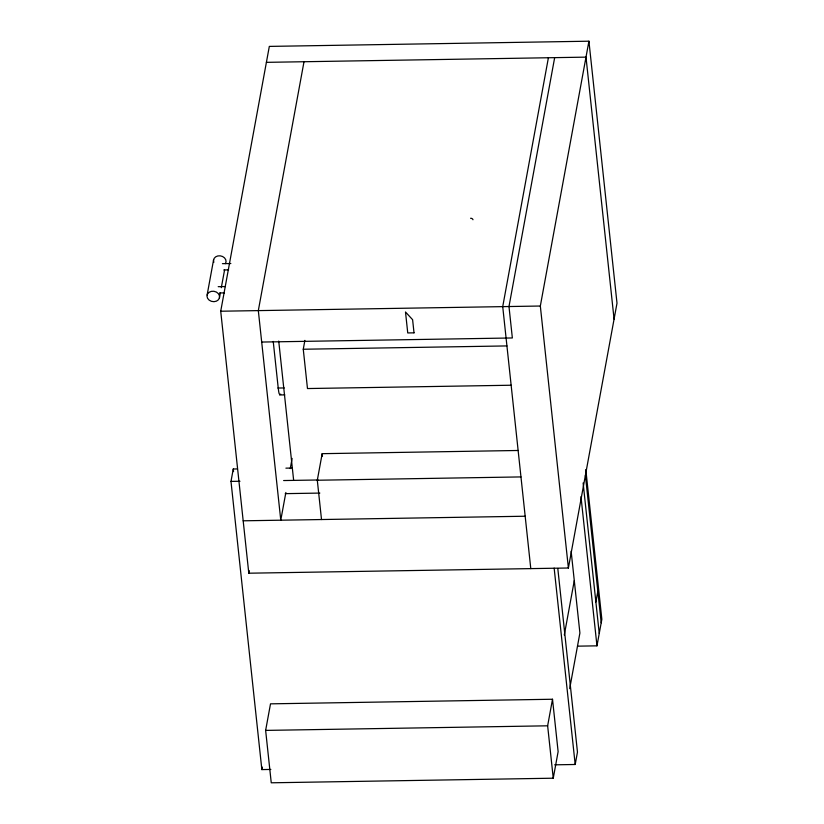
<?xml version="1.0" encoding="UTF-8"?>
<svg xmlns="http://www.w3.org/2000/svg" width="824" height="824" viewBox="0 0 824 824"><rect width="100%" height="100%" fill="white"/><g stroke="black" fill="none" stroke-linecap="round" stroke-linejoin="round"><path stroke-width="1.24" d="M207.112 295.043L213.612 259.632M219.452 297.825A6.324 5.202 10.4 0 0 211.274 291.366A6.324 5.202 10.4 0 0 209.121 300.121A6.324 5.202 10.4 0 0 219.452 297.825L220.379 292.767M221.306 287.71L224.561 270.004M220.719 311.225L269.324 46.401L588.923 41.2L617.001 303.191L568.395 568.004L248.797 573.205L220.719 311.225L540.328 306.023L588.923 41.2M304.005 61.728L258.324 310.607L280.778 520.202L285.866 492.464M270.849 769.441L261.857 769.595L230.988 481.401L233.264 469.011L237.116 468.949M248.797 573.205L249.26 570.682M511.148 385.23L307.476 388.547L303.263 349.242L304.89 340.394M290.254 468.588L292.118 458.422M265.637 730.404L270.509 703.84L552.513 699.246L558.126 751.643L553.254 778.206L271.251 782.8L265.637 730.404L547.641 725.81L552.513 699.246M261.857 769.595L262.32 767.113M321.514 519.542L317.302 480.238L322.174 453.674L518.162 450.481M548.403 57.752L502.722 306.631L530.79 568.622M554.665 57.649L508.985 306.528L512.353 337.964L261.692 342.053M564.306 634.995L574.287 580.601M569.683 688.658L579.9 632.997L571.135 551.204M595.876 602.004L597.822 591.385M554.645 764.827L575.193 764.487L577.47 752.096L557.796 568.467M577.706 646.16L596.967 645.841L601.85 619.277L585.802 469.546M280.778 394.13C278.687 396.581 278.563 389.309 278.224 388.032L273.228 341.435M266.399 62.346L585.998 57.134L614.076 319.125M222.418 263.659L230.854 263.526M223.788 269.953L228.608 269.87M218.195 286.68L225.426 286.567M219.565 292.973L224.386 292.891M303.263 349.242L506.935 345.926M277.884 388.042L284.301 387.939M279.624 394.964L284.764 394.881M285.907 468.156L292.335 468.053M230.988 481.401L239.969 481.257M283.631 480.547L318.054 479.99M317.302 480.238L520.964 476.921M285.228 493.648L319.836 493.082M243.183 520.809L525.176 516.226M470.576 218.278L471.05 218.288A2.081 1.71 10.4 0 1 472.976 219.74M585.401 475.355L601.201 622.82M583.124 482.977L599.244 633.45M580.982 496.645L596.967 645.841M540.328 306.023L568.395 568.004M554.15 568.117L575.193 764.487M547.641 725.81L553.254 778.206M322.174 453.674L322.452 456.208M278.728 341.084L293.653 480.382M233.264 469.011L233.532 471.565M213.818 262.341A6.324 5.202 10.4 0 1 220.214 255.831A6.324 5.202 10.4 0 1 225.416 263.67M414.019 332.844L407.746 332.947L405.501 311.987L412.608 319.691L414.019 332.844"/></g></svg>
